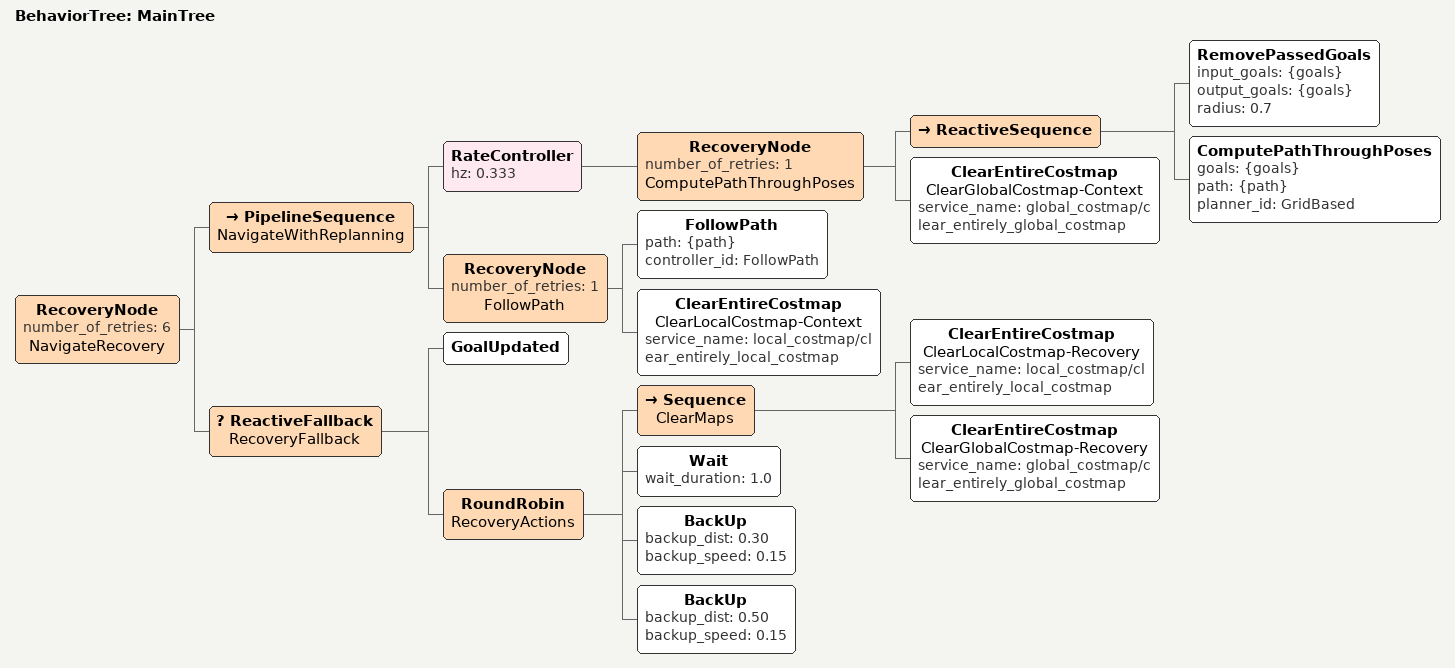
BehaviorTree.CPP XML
<!--
  Explicit Nav2 BT for NavigateThroughPoses with the same smart backup recovery loop.
-->
<root main_tree_to_execute="MainTree">
  <BehaviorTree ID="MainTree">
    <RecoveryNode number_of_retries="6" name="NavigateRecovery">
      <PipelineSequence name="NavigateWithReplanning">
        <RateController hz="0.333">
          <RecoveryNode number_of_retries="1" name="ComputePathThroughPoses">
            <ReactiveSequence>
              <RemovePassedGoals input_goals="{goals}" output_goals="{goals}" radius="0.7"/>
              <ComputePathThroughPoses goals="{goals}" path="{path}" planner_id="GridBased"/>
            </ReactiveSequence>
            <ClearEntireCostmap
              name="ClearGlobalCostmap-Context"
              service_name="global_costmap/clear_entirely_global_costmap"/>
          </RecoveryNode>
        </RateController>
        <RecoveryNode number_of_retries="1" name="FollowPath">
          <FollowPath path="{path}" controller_id="FollowPath"/>
          <ClearEntireCostmap
            name="ClearLocalCostmap-Context"
            service_name="local_costmap/clear_entirely_local_costmap"/>
        </RecoveryNode>
      </PipelineSequence>
      <ReactiveFallback name="RecoveryFallback">
        <GoalUpdated/>
        <RoundRobin name="RecoveryActions">
          <Sequence name="ClearMaps">
            <ClearEntireCostmap
              name="ClearLocalCostmap-Recovery"
              service_name="local_costmap/clear_entirely_local_costmap"/>
            <ClearEntireCostmap
              name="ClearGlobalCostmap-Recovery"
              service_name="global_costmap/clear_entirely_global_costmap"/>
          </Sequence>
          <Wait wait_duration="1.0"/>
          <BackUp backup_dist="0.30" backup_speed="0.15"/>
          <BackUp backup_dist="0.50" backup_speed="0.15"/>
        </RoundRobin>
      </ReactiveFallback>
    </RecoveryNode>
  </BehaviorTree>
</root>
